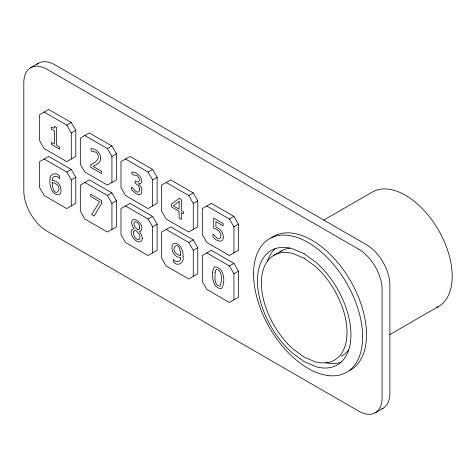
<?xml version="1.0" encoding="UTF-8"?>
<svg xmlns="http://www.w3.org/2000/svg" width="476" height="476" viewBox="0 0 476 476"><rect width="100%" height="100%" fill="white"/><g stroke="black" fill="none" stroke-linecap="round" stroke-linejoin="round"><path stroke-width="0.71" d="M30.642 67.723L38.431 63.231M44.173 112.062L66.765 125.105L71.281 122.499L75.797 130.323L75.797 156.408L66.765 161.62L44.173 148.583L39.657 140.759L39.657 114.674L48.695 109.456L71.281 122.499M71.281 159.014L71.281 132.929L75.797 130.323M44.173 159.014L66.765 172.056L71.281 169.45L75.797 177.274L75.797 203.353L66.765 208.571L44.173 195.529L39.657 187.705L39.657 161.62L48.695 156.408L71.281 169.45M84.835 135.541L107.421 148.583L111.937 145.971L116.459 153.796L116.459 179.88L107.421 185.099L84.835 172.056L80.319 164.232L80.319 138.147L89.351 132.929L111.937 145.971M71.281 205.965L71.281 179.88L75.797 177.274M111.937 182.486L111.937 156.408L116.459 153.796M84.835 182.486L107.421 195.529L111.937 192.923L116.459 200.747L116.459 226.832L107.421 232.044L84.835 219.008L80.319 211.177L80.319 185.099L89.351 179.88L111.937 192.923M125.491 159.014L148.084 172.056L152.6 169.444L157.116 177.274L157.116 203.353L148.084 208.571L125.491 195.529L120.975 187.705L120.975 161.62L130.013 156.408L152.6 169.444M111.937 229.438L111.937 203.353L116.459 200.747M152.6 205.965L152.6 179.88L157.116 177.274M125.491 205.965L148.084 219.002L152.6 216.396L157.116 224.22L157.116 250.305L148.084 255.523L125.491 242.48L120.975 234.656L120.975 208.571L130.013 203.353L152.6 216.396M166.154 182.486L188.74 195.529L193.256 192.923L197.778 200.747L197.778 226.826L188.74 232.044L166.154 219.002L161.632 211.177L161.632 185.099L170.67 179.88L193.256 192.923M152.6 252.911L152.6 226.832L157.116 224.22M193.256 229.438L193.256 203.353L197.778 200.747M166.154 229.438L188.74 242.48L193.256 239.868L197.778 247.693L197.778 273.777L188.74 278.995L166.154 265.953L161.632 258.129L161.632 232.044L170.67 226.832L193.256 239.868M206.81 205.959L229.402 219.002L233.918 216.396L238.434 224.22L238.434 250.305L229.402 255.517L206.81 242.48L202.294 234.656L202.294 208.571L211.326 203.353L233.918 216.396M193.256 276.383L193.256 250.305L197.778 247.693M233.918 252.911L233.918 226.826L238.434 224.22M206.81 252.911L229.402 265.953L233.918 263.347L238.434 271.171L238.434 297.25L229.402 302.468L206.81 289.426L202.294 281.602L202.294 255.517L211.326 250.305L233.918 263.347M323.763 220.096L372.416 192.006A66.093 38.157 60 0 1 439.419 231.764A66.093 38.157 60 0 1 436.617 307.454M233.918 299.862L233.918 273.777L238.434 271.171M273.938 255.279L281.727 250.781M389.856 334.568L438.509 306.479M375.255 412.769L383.043 408.277M229.402 219.002L233.918 226.826M188.74 195.529L193.256 203.353M229.402 265.953L233.918 273.777M148.084 172.056L152.6 179.88M188.74 242.48L193.256 250.305M107.421 148.583L111.937 156.408M148.084 219.002L152.6 226.832M66.765 125.105L71.281 132.929M107.421 195.529L111.937 203.353M66.765 172.056L71.281 179.88M381.764 408.908A33.046 19.082 60 0 0 389.886 393.146L389.886 285.219A33.046 19.082 60 0 0 366.52 244.741L54.954 64.867A33.046 19.082 60 0 0 36.688 64.474M341.137 362.218A66.093 38.157 60 0 1 325.554 362.676M267.5 261.021A66.093 38.157 60 0 1 275.461 248.46M271.011 238.018A77.106 44.518 60 0 1 349.914 279.858A77.106 44.518 60 0 1 349.277 370.673M279.965 251.923A60.535 34.95 60 0 1 289.86 248.121M348.634 349.919A60.535 34.95 60 0 1 341.03 356.292M52.229 182.992C53.401 202.681 66.723 185.658 52.259 182.445L52.229 182.992M180.701 254.333L180.654 255.564C166.618 252.601 178.934 235.489 180.701 254.333M212.695 272.076C212.01 278.174 213.534 288.884 221.489 288.563C225.85 282.268 224.261 267.09 214.718 266.81L213.367 268.535L212.695 272.076M215.081 272.468C215.098 276.818 213.754 285.082 219.68 286.201L220.227 285.862C221.78 280.894 222.994 270.993 216.532 269.178L215.557 270.184L215.081 272.468M50.01 179.369C49.212 185.289 51.426 194.494 58.607 194.862A7.729 4.462 60 0 0 60.607 193.048C62.41 187.717 58.334 180.106 52.259 180.553C51.598 175.632 57.34 174.96 59.554 178.661L59.554 176.12C56.239 171.997 49.462 173.478 50.01 179.369M183.022 256.249C184.569 262.585 177.887 267.405 173.359 261.889L173.359 259.349C175.596 263.061 181.392 262.437 180.642 257.445C174.317 257.921 169.855 249.37 172.818 244.099C179.143 240.576 183.754 251.03 183.022 256.249M139.664 189.299L139.426 190.941L138.718 191.828C135.232 194.267 130.543 182.13 131.566 189.882L136.261 193.821L138.677 194.749L140.485 194.422L141.61 193.077L141.925 189.597L140.807 186.479L138.498 183.682L140.741 183.403L141.443 182.469C142.663 177.012 137.136 172.258 132.036 171.943C130.245 176.947 137.136 173.395 138.445 177.334C139.29 178.56 140.021 181.035 138.367 181.915L137.249 181.903L135.071 180.862L135.071 183.076L138.641 185.842L139.664 189.299M223.226 237.096C223.559 244.218 215.081 240.553 212.986 236.78C212.004 229.248 216.634 241.094 220.001 238.446C222.97 233.936 218.056 229.111 213.694 228.284L213.694 218.067L223.119 223.512L223.119 225.838L215.92 221.685L215.92 226.963C220.007 228.611 223.381 232.514 223.226 237.096M139.694 227.123L139.337 229.069L137.975 230.116L134.833 226.469A3.481 2.011 60 0 1 133.917 223.625L134.113 222.524L134.714 221.929L135.63 221.858C137.921 222.53 139.605 224.749 139.694 227.123M142.383 238.363C140.45 248.377 127.675 234.805 131.935 229.42L134.101 228.516C132.364 226.29 130.472 222.762 132.429 220.138A6.979 4.028 60 0 1 134.732 219.555C139.319 220.602 144.448 227.302 140.456 231.336L139.337 231.568L141.61 234.93L142.383 238.363M133.637 231.871C133.084 235.025 134.863 238.791 138.117 239.648L139.141 239.482L139.801 238.672L139.914 236.09L138.992 233.99L135.481 229.979L134.018 230.943L133.637 231.871M100.716 158.3C100.977 162.78 96.265 164.642 92.987 166.35L101.43 171.229L101.43 173.508L90.827 167.385L90.827 164.601C94.825 162.911 100.585 159.091 97.52 154.099C96.414 149.922 89.351 153.575 91.184 148.536C96.188 148.839 100.734 153.195 100.716 158.3M54.823 126.515L54.538 127.705L53.883 128.169L51.283 127.241L51.283 129.055L54.395 130.852L54.395 144.151L51.283 142.354L51.283 144.377L59.661 149.214L59.661 147.191L56.614 145.43L56.614 127.55L54.823 126.515M101.578 203.466L94.147 216.044L91.689 214.628L99.561 201.663L90.678 196.529L90.678 194.202L101.578 200.497L101.578 203.466M179.113 201.443L173.323 205.852L179.113 209.196L179.113 201.443M179.208 198.361L171.521 204.144L171.521 206.941L179.113 211.326L179.113 218.151L181.332 219.43L181.332 212.605L183.373 213.784L183.373 211.653L181.332 210.475L181.332 199.587L179.208 198.361M304.206 253.738L292.109 248.597A66.093 38.157 60 0 0 257.474 280.721A66.093 38.157 60 0 0 292.109 352.847L304.206 361.671L316.302 366.812A66.093 38.157 60 0 0 350.943 334.688A66.093 38.157 60 0 0 316.302 262.562L304.206 253.738M304.206 258.272L293.127 253.565A60.535 34.95 60 0 0 261.401 282.988A60.535 34.95 60 0 0 293.127 349.051L304.206 357.131L315.285 361.843A60.535 34.95 60 0 0 347.016 332.415A60.535 34.95 60 0 0 315.285 266.358L304.206 258.272M358.731 249.24L47.166 69.359A33.046 19.082 60 0 0 23.8 82.854L23.8 190.781A33.046 19.082 60 0 0 47.166 231.259L358.731 411.133A33.046 19.082 60 0 0 382.097 397.644L382.097 289.717A33.046 19.082 60 0 0 358.731 249.24M253.577 273.974A77.106 44.518 60 0 0 335.366 375.719A77.106 44.518 60 0 0 335.366 266.673A77.106 44.518 60 0 0 253.577 273.974"/></g></svg>
